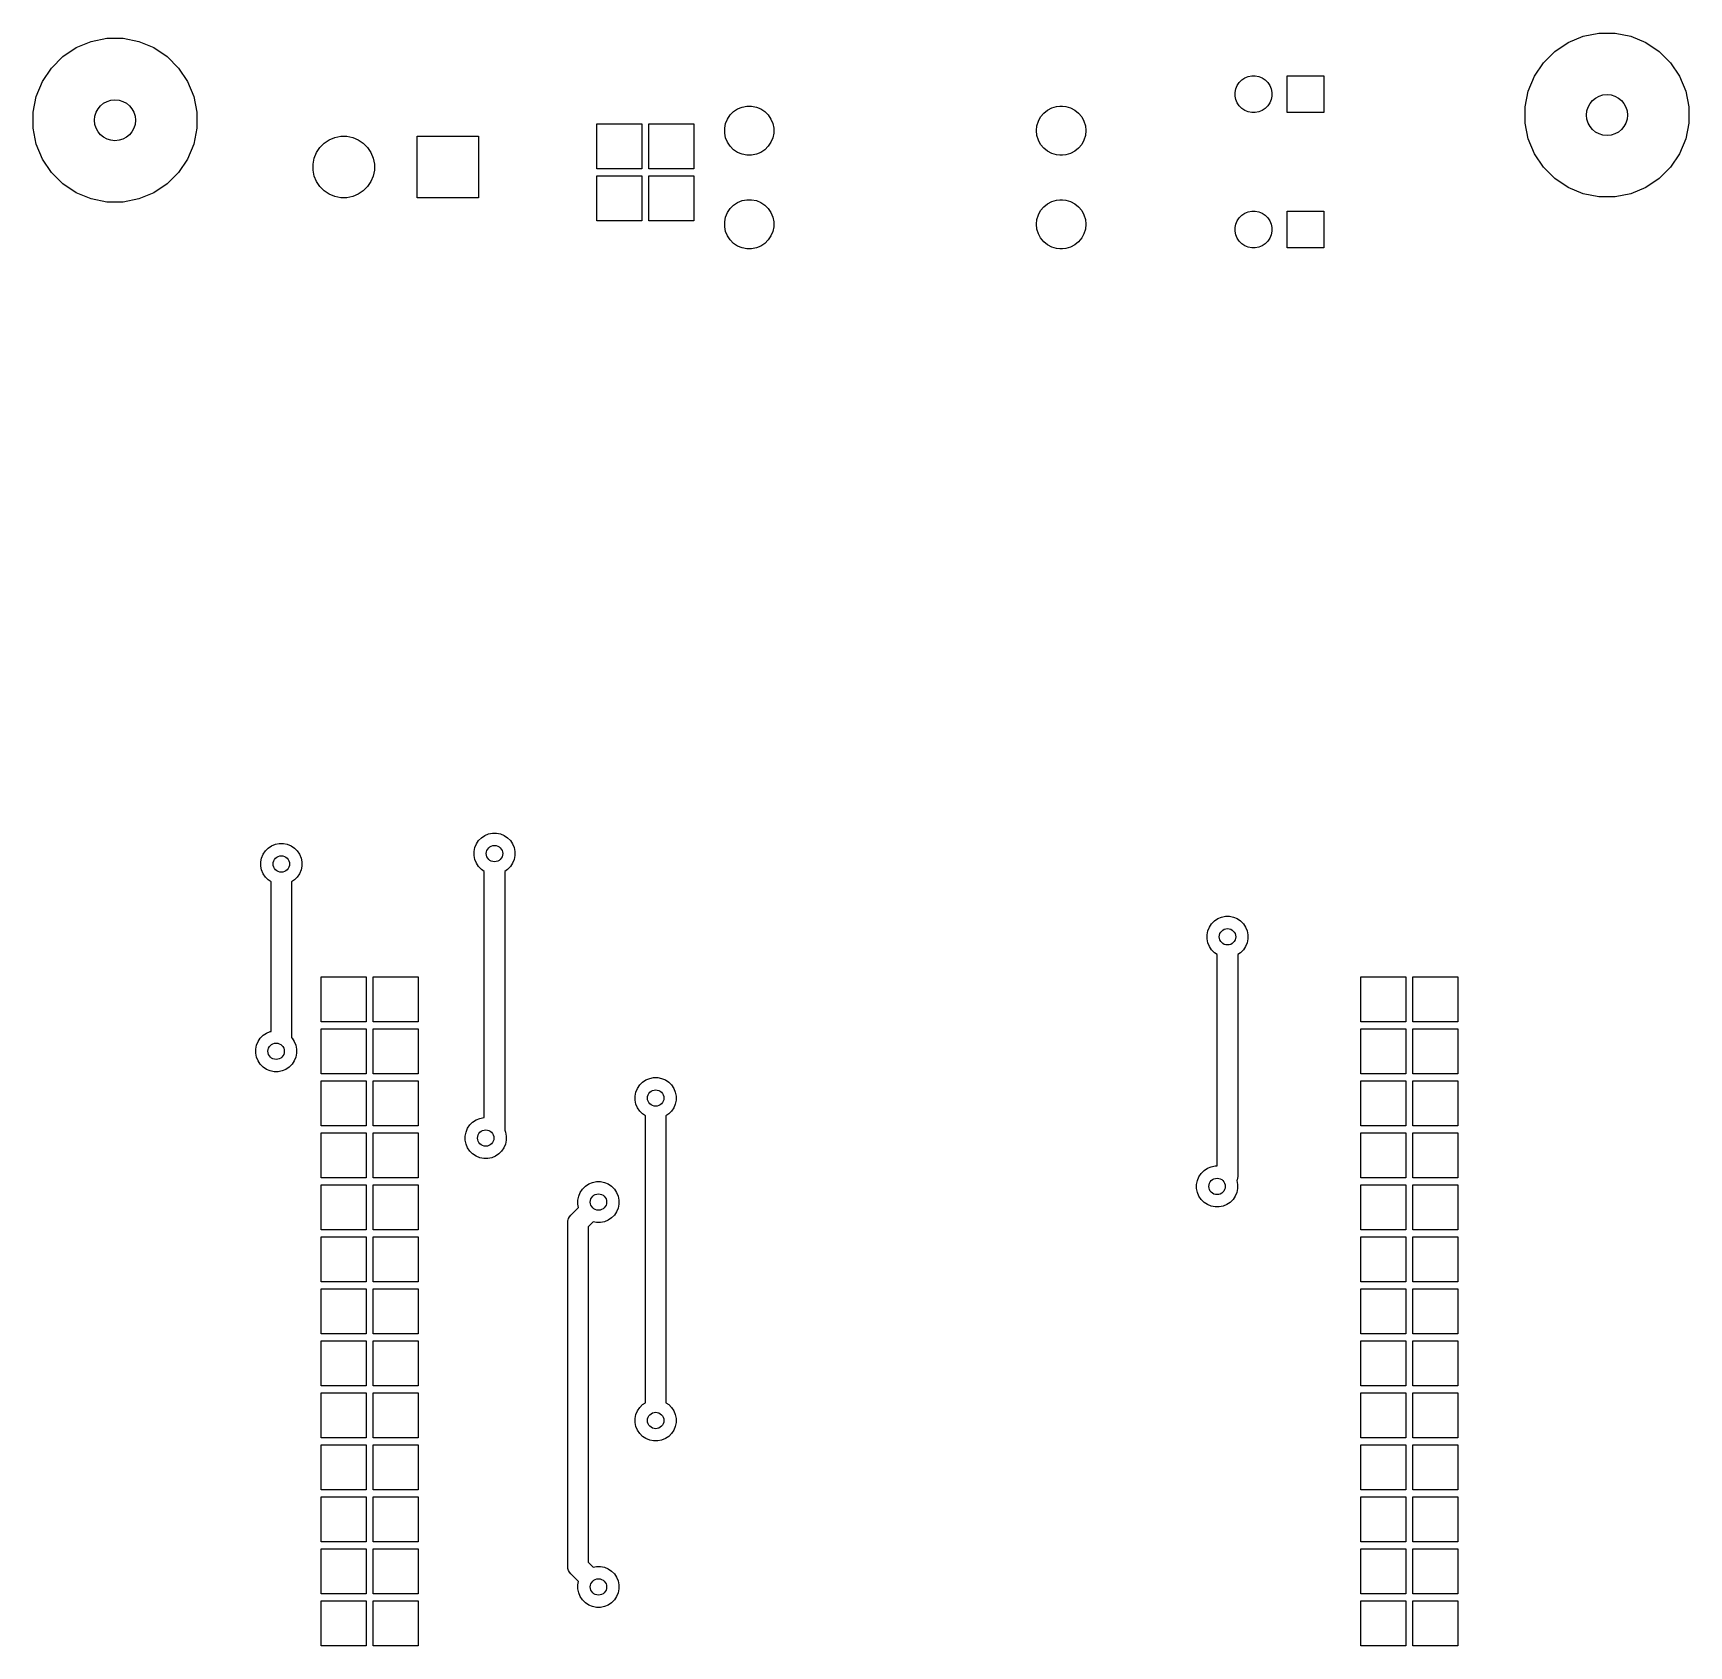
# Model space of a CAD drawing. Extents: x 44 to 125, y -151 to -14.
# Drawn here: x 44.5 to 125.4, y -93 to -14.3 of the extents above; entities that cross this region are included whole.
import ezdxf

# ---------------------------------------------------------------- set-up
doc = ezdxf.new("R2010")
doc.units = 0
doc.header["$MEASUREMENT"] = 0
doc.layers.add('BLACK', color=7, linetype='CONTINUOUS')

msp = doc.modelspace()

# ---------------------------------------------------------------- linework, layer by layer
at = {"layer": 'BLACK', "linetype": 'CONTINUOUS'}
for p, q in [((47.3472, -14.6957), (48.12, -14.542)), ((48.12, -14.542), (48.908, -14.542)), ((48.908, -14.542), (49.6808, -14.6957)), ((119.517, -14.7432), (120.245, -14.4417)), ((120.245, -14.4417), (121.018, -14.288)), ((121.018, -14.288), (121.806, -14.288)), ((121.806, -14.288), (122.579, -14.4417)), ((122.579, -14.4417), (123.307, -14.7432)), ((45.9641, -15.435), (46.6193, -14.9972)), ((46.6193, -14.9972), (47.3472, -14.6957)), ((49.6808, -14.6957), (50.4087, -14.9972)), ((50.4087, -14.9972), (51.0639, -15.435)), ((118.305, -15.7381), (118.862, -15.181)), ((118.862, -15.181), (119.517, -14.7432)), ((123.307, -14.7432), (123.962, -15.181)), ((123.962, -15.181), (124.519, -15.7381)), ((44.9692, -16.6473), (45.407, -15.9921)), ((45.407, -15.9921), (45.9641, -15.435)), ((51.0639, -15.435), (51.621, -15.9921)), ((51.621, -15.9921), (52.0588, -16.6473)), ((117.867, -16.3933), (118.305, -15.7381)), ((124.519, -15.7381), (124.957, -16.3933)), ((44.6677, -17.3752), (44.9692, -16.6473)), ((52.0588, -16.6473), (52.3603, -17.3752)), ((103.275, -17.0095), (103.342, -16.8457)), ((103.342, -16.8457), (103.441, -16.6983)), ((103.441, -16.6983), (103.566, -16.5729)), ((103.566, -16.5729), (103.714, -16.4744)), ((103.714, -16.4744), (103.877, -16.4066)), ((103.877, -16.4066), (104.051, -16.372)), ((104.051, -16.372), (104.229, -16.372)), ((104.229, -16.372), (104.403, -16.4066)), ((104.403, -16.4066), (104.566, -16.4744)), ((104.566, -16.4744), (104.714, -16.5729)), ((104.714, -16.5729), (104.839, -16.6983)), ((104.839, -16.6983), (104.938, -16.8457)), ((104.938, -16.8457), (105.005, -17.0095)), ((105.78, -18.172), (105.78, -16.372)), ((105.78, -16.372), (107.58, -16.372)), ((107.58, -16.372), (107.58, -18.172)), ((117.566, -17.1212), (117.867, -16.3933)), ((124.957, -16.3933), (125.258, -17.1212)), ((44.514, -18.148), (44.6677, -17.3752)), ((52.3603, -17.3752), (52.514, -18.148)), ((103.24, -17.1834), (103.275, -17.0095)), ((103.24, -17.3606), (103.24, -17.1834)), ((103.275, -17.5345), (103.24, -17.3606)), ((103.342, -17.6983), (103.275, -17.5345)), ((103.441, -17.8457), (103.342, -17.6983)), ((104.938, -17.6983), (104.839, -17.8457)), ((105.005, -17.5345), (104.938, -17.6983)), ((105.005, -17.0095), (105.04, -17.1834)), ((105.04, -17.3606), (105.005, -17.5345)), ((105.04, -17.1834), (105.04, -17.3606)), ((117.412, -17.894), (117.566, -17.1212)), ((125.258, -17.1212), (125.412, -17.894)), ((44.514, -18.936), (44.514, -18.148)), ((52.514, -18.148), (52.514, -18.936)), ((78.3481, -18.7), (78.4386, -18.4816)), ((78.4386, -18.4816), (78.5699, -18.285)), ((78.5699, -18.285), (78.737, -18.1179)), ((78.737, -18.1179), (78.9336, -17.9866)), ((78.9336, -17.9866), (79.152, -17.8961)), ((79.152, -17.8961), (79.3838, -17.85)), ((79.3838, -17.85), (79.6202, -17.85)), ((79.6202, -17.85), (79.852, -17.8961)), ((79.852, -17.8961), (80.0704, -17.9866)), ((80.0704, -17.9866), (80.267, -18.1179)), ((80.267, -18.1179), (80.4341, -18.285)), ((80.4341, -18.285), (80.5654, -18.4816)), ((80.5654, -18.4816), (80.6559, -18.7)), ((93.5594, -18.8148), (93.628, -18.5886)), ((93.628, -18.5886), (93.7394, -18.3801)), ((93.7394, -18.3801), (93.8894, -18.1974)), ((93.8894, -18.1974), (94.0721, -18.0474)), ((94.0721, -18.0474), (94.2806, -17.936)), ((94.2806, -17.936), (94.5068, -17.8674)), ((94.5068, -17.8674), (94.683, -17.85)), ((94.683, -17.85), (94.801, -17.85)), ((94.801, -17.85), (94.9772, -17.8674)), ((94.9772, -17.8674), (95.2034, -17.936)), ((95.2034, -17.936), (95.4119, -18.0474)), ((95.4119, -18.0474), (95.5946, -18.1974)), ((95.5946, -18.1974), (95.7446, -18.3801)), ((95.7446, -18.3801), (95.856, -18.5886)), ((95.856, -18.5886), (95.9246, -18.8148)), ((103.566, -17.9711), (103.441, -17.8457)), ((103.714, -18.0696), (103.566, -17.9711)), ((103.877, -18.1374), (103.714, -18.0696)), ((104.051, -18.172), (103.877, -18.1374)), ((104.229, -18.172), (104.051, -18.172)), ((104.403, -18.1374), (104.229, -18.172)), ((104.566, -18.0696), (104.403, -18.1374)), ((104.714, -17.9711), (104.566, -18.0696)), ((104.839, -17.8457), (104.714, -17.9711)), ((107.58, -18.172), (105.78, -18.172)), ((117.412, -18.682), (117.412, -17.894)), ((125.412, -17.894), (125.412, -18.682)), ((44.6677, -19.7088), (44.514, -18.936)), ((52.514, -18.936), (52.3603, -19.7088)), ((58.9795, -19.4987), (59.2525, -19.3856)), ((59.2525, -19.3856), (59.5423, -19.328)), ((59.5423, -19.328), (59.8377, -19.328)), ((59.8377, -19.328), (60.1275, -19.3856)), ((60.1275, -19.3856), (60.4005, -19.4987)), ((63.27, -22.328), (63.27, -19.328)), ((63.27, -19.328), (66.27, -19.328)), ((66.27, -19.328), (66.27, -22.328)), ((72.052, -20.912), (72.052, -18.712)), ((72.052, -18.712), (74.252, -18.712)), ((74.252, -18.712), (74.252, -20.912)), ((74.592, -20.912), (74.592, -18.712)), ((74.592, -18.712), (76.792, -18.712)), ((76.792, -18.712), (76.792, -20.912)), ((78.302, -18.9318), (78.3481, -18.7)), ((78.302, -19.1682), (78.302, -18.9318)), ((78.3481, -19.4), (78.302, -19.1682)), ((78.4386, -19.6184), (78.3481, -19.4)), ((80.6559, -19.4), (80.5654, -19.6184)), ((80.6559, -18.7), (80.702, -18.9318)), ((80.702, -19.1682), (80.6559, -19.4)), ((80.702, -18.9318), (80.702, -19.1682)), ((93.5362, -19.05), (93.5594, -18.8148)), ((93.5594, -19.2852), (93.5362, -19.05)), ((93.628, -19.5114), (93.5594, -19.2852)), ((95.9246, -19.2852), (95.856, -19.5114)), ((95.9246, -18.8148), (95.9478, -19.05)), ((95.9478, -19.05), (95.9246, -19.2852)), ((117.566, -19.4548), (117.412, -18.682)), ((125.412, -18.682), (125.258, -19.4548)), ((44.9692, -20.4367), (44.6677, -19.7088)), ((52.3603, -19.7088), (52.0588, -20.4367)), ((58.2476, -20.3905), (58.3607, -20.1175)), ((58.3607, -20.1175), (58.5249, -19.8718)), ((58.5249, -19.8718), (58.7338, -19.6629)), ((58.7338, -19.6629), (58.9795, -19.4987)), ((60.4005, -19.4987), (60.6462, -19.6629)), ((60.6462, -19.6629), (60.8551, -19.8718)), ((60.8551, -19.8718), (61.0193, -20.1175)), ((61.0193, -20.1175), (61.1324, -20.3905)), ((78.5699, -19.815), (78.4386, -19.6184)), ((78.737, -19.9821), (78.5699, -19.815)), ((78.9336, -20.1134), (78.737, -19.9821)), ((79.152, -20.2039), (78.9336, -20.1134)), ((79.3838, -20.25), (79.152, -20.2039)), ((79.852, -20.2039), (79.6202, -20.25)), ((80.0704, -20.1134), (79.852, -20.2039)), ((80.267, -19.9821), (80.0704, -20.1134)), ((80.4341, -19.815), (80.267, -19.9821)), ((80.5654, -19.6184), (80.4341, -19.815)), ((93.7394, -19.7199), (93.628, -19.5114)), ((93.8894, -19.9026), (93.7394, -19.7199)), ((94.0721, -20.0526), (93.8894, -19.9026)), ((94.2806, -20.164), (94.0721, -20.0526)), ((94.5068, -20.2326), (94.2806, -20.164)), ((95.2034, -20.164), (94.9772, -20.2326)), ((95.4119, -20.0526), (95.2034, -20.164)), ((95.5946, -19.9026), (95.4119, -20.0526)), ((95.7446, -19.7199), (95.5946, -19.9026)), ((95.856, -19.5114), (95.7446, -19.7199)), ((117.867, -20.1827), (117.566, -19.4548)), ((118.305, -20.8379), (117.867, -20.1827)), ((124.957, -20.1827), (124.519, -20.8379)), ((125.258, -19.4548), (124.957, -20.1827)), ((45.407, -21.0919), (44.9692, -20.4367)), ((52.0588, -20.4367), (51.621, -21.0919)), ((58.19, -20.6803), (58.2476, -20.3905)), ((58.19, -20.9757), (58.19, -20.6803)), ((58.2476, -21.2655), (58.19, -20.9757)), ((61.1324, -20.3905), (61.19, -20.6803)), ((61.19, -20.9757), (61.1324, -21.2655)), ((61.19, -20.6803), (61.19, -20.9757)), ((74.252, -20.912), (72.052, -20.912)), ((76.792, -20.912), (74.592, -20.912)), ((79.6202, -20.25), (79.3838, -20.25)), ((94.683, -20.25), (94.5068, -20.2326)), ((94.801, -20.25), (94.683, -20.25)), ((94.9772, -20.2326), (94.801, -20.25)), ((118.862, -21.395), (118.305, -20.8379)), ((124.519, -20.8379), (123.962, -21.395)), ((45.9641, -21.649), (45.407, -21.0919)), ((46.6193, -22.0868), (45.9641, -21.649)), ((51.0639, -21.649), (50.4087, -22.0868)), ((51.621, -21.0919), (51.0639, -21.649)), ((58.3607, -21.5385), (58.2476, -21.2655)), ((58.5249, -21.7842), (58.3607, -21.5385)), ((58.7338, -21.9931), (58.5249, -21.7842)), ((60.8551, -21.7842), (60.6462, -21.9931)), ((61.0193, -21.5385), (60.8551, -21.7842)), ((61.1324, -21.2655), (61.0193, -21.5385)), ((72.052, -23.452), (72.052, -21.252)), ((72.052, -21.252), (74.252, -21.252)), ((74.252, -21.252), (74.252, -23.452)), ((74.592, -23.452), (74.592, -21.252)), ((74.592, -21.252), (76.792, -21.252)), ((76.792, -21.252), (76.792, -23.452)), ((119.517, -21.8328), (118.862, -21.395)), ((120.245, -22.1343), (119.517, -21.8328)), ((123.307, -21.8328), (122.579, -22.1343)), ((123.962, -21.395), (123.307, -21.8328)), ((47.3472, -22.3883), (46.6193, -22.0868)), ((48.12, -22.542), (47.3472, -22.3883)), ((48.908, -22.542), (48.12, -22.542)), ((49.6808, -22.3883), (48.908, -22.542)), ((50.4087, -22.0868), (49.6808, -22.3883)), ((58.9795, -22.1573), (58.7338, -21.9931)), ((59.2525, -22.2704), (58.9795, -22.1573)), ((59.5423, -22.328), (59.2525, -22.2704)), ((59.8377, -22.328), (59.5423, -22.328)), ((60.1275, -22.2704), (59.8377, -22.328)), ((60.4005, -22.1573), (60.1275, -22.2704)), ((60.6462, -21.9931), (60.4005, -22.1573)), ((66.27, -22.328), (63.27, -22.328)), ((78.737, -22.6899), (78.9336, -22.5586)), ((78.9336, -22.5586), (79.152, -22.4681)), ((79.152, -22.4681), (79.3838, -22.422)), ((79.3838, -22.422), (79.6202, -22.422)), ((79.6202, -22.422), (79.852, -22.4681)), ((79.852, -22.4681), (80.0704, -22.5586)), ((80.0704, -22.5586), (80.267, -22.6899)), ((93.8894, -22.7694), (94.0721, -22.6194)), ((94.0721, -22.6194), (94.2806, -22.508)), ((94.2806, -22.508), (94.5068, -22.4394)), ((94.5068, -22.4394), (94.683, -22.422)), ((94.683, -22.422), (94.801, -22.422)), ((94.801, -22.422), (94.9772, -22.4394)), ((94.9772, -22.4394), (95.2034, -22.508)), ((95.2034, -22.508), (95.4119, -22.6194)), ((95.4119, -22.6194), (95.5946, -22.7694)), ((121.018, -22.288), (120.245, -22.1343)), ((121.806, -22.288), (121.018, -22.288)), ((122.579, -22.1343), (121.806, -22.288)), ((74.252, -23.452), (72.052, -23.452)), ((76.792, -23.452), (74.592, -23.452)), ((78.302, -23.5038), (78.3481, -23.272)), ((78.3481, -23.272), (78.4386, -23.0536)), ((78.4386, -23.0536), (78.5699, -22.857)), ((78.5699, -22.857), (78.737, -22.6899)), ((80.267, -22.6899), (80.4341, -22.857)), ((80.4341, -22.857), (80.5654, -23.0536)), ((80.5654, -23.0536), (80.6559, -23.272)), ((80.6559, -23.272), (80.702, -23.5038)), ((93.5362, -23.622), (93.5594, -23.3868)), ((93.5594, -23.3868), (93.628, -23.1606)), ((93.628, -23.1606), (93.7394, -22.9521)), ((93.7394, -22.9521), (93.8894, -22.7694)), ((95.5946, -22.7694), (95.7446, -22.9521)), ((95.7446, -22.9521), (95.856, -23.1606)), ((95.856, -23.1606), (95.9246, -23.3868)), ((95.9246, -23.3868), (95.9478, -23.622)), ((103.275, -23.6135), (103.342, -23.4497)), ((103.342, -23.4497), (103.441, -23.3023)), ((103.441, -23.3023), (103.566, -23.1769)), ((103.566, -23.1769), (103.714, -23.0784)), ((103.714, -23.0784), (103.877, -23.0106)), ((103.877, -23.0106), (104.051, -22.976)), ((104.051, -22.976), (104.229, -22.976)), ((104.229, -22.976), (104.403, -23.0106)), ((104.403, -23.0106), (104.566, -23.0784)), ((104.566, -23.0784), (104.714, -23.1769)), ((104.714, -23.1769), (104.839, -23.3023)), ((104.839, -23.3023), (104.938, -23.4497)), ((104.938, -23.4497), (105.005, -23.6135)), ((105.78, -24.776), (105.78, -22.976)), ((105.78, -22.976), (107.58, -22.976)), ((107.58, -22.976), (107.58, -24.776)), ((78.302, -23.7402), (78.302, -23.5038)), ((78.3481, -23.972), (78.302, -23.7402)), ((78.4386, -24.1904), (78.3481, -23.972)), ((78.5699, -24.387), (78.4386, -24.1904)), ((80.5654, -24.1904), (80.4341, -24.387)), ((80.6559, -23.972), (80.5654, -24.1904)), ((80.702, -23.7402), (80.6559, -23.972)), ((80.702, -23.5038), (80.702, -23.7402)), ((93.5594, -23.8572), (93.5362, -23.622)), ((93.628, -24.0834), (93.5594, -23.8572)), ((93.7394, -24.2919), (93.628, -24.0834)), ((95.856, -24.0834), (95.7446, -24.2919)), ((95.9246, -23.8572), (95.856, -24.0834)), ((95.9478, -23.622), (95.9246, -23.8572)), ((103.24, -23.7874), (103.275, -23.6135)), ((103.24, -23.9646), (103.24, -23.7874)), ((103.275, -24.1385), (103.24, -23.9646)), ((103.342, -24.3023), (103.275, -24.1385)), ((105.005, -24.1385), (104.938, -24.3023)), ((105.005, -23.6135), (105.04, -23.7874)), ((105.04, -23.9646), (105.005, -24.1385)), ((105.04, -23.7874), (105.04, -23.9646)), ((78.737, -24.5541), (78.5699, -24.387)), ((78.9336, -24.6854), (78.737, -24.5541)), ((79.152, -24.7759), (78.9336, -24.6854)), ((79.3838, -24.822), (79.152, -24.7759)), ((79.6202, -24.822), (79.3838, -24.822)), ((79.852, -24.7759), (79.6202, -24.822)), ((80.0704, -24.6854), (79.852, -24.7759)), ((80.267, -24.5541), (80.0704, -24.6854)), ((80.4341, -24.387), (80.267, -24.5541)), ((93.8894, -24.4746), (93.7394, -24.2919)), ((94.0721, -24.6246), (93.8894, -24.4746)), ((94.2806, -24.736), (94.0721, -24.6246)), ((94.5068, -24.8046), (94.2806, -24.736)), ((94.683, -24.822), (94.5068, -24.8046)), ((94.801, -24.822), (94.683, -24.822)), ((94.9772, -24.8046), (94.801, -24.822)), ((95.2034, -24.736), (94.9772, -24.8046)), ((95.4119, -24.6246), (95.2034, -24.736)), ((95.5946, -24.4746), (95.4119, -24.6246)), ((95.7446, -24.2919), (95.5946, -24.4746)), ((103.441, -24.4497), (103.342, -24.3023)), ((103.566, -24.5751), (103.441, -24.4497)), ((103.714, -24.6736), (103.566, -24.5751)), ((103.877, -24.7414), (103.714, -24.6736)), ((104.051, -24.776), (103.877, -24.7414)), ((104.229, -24.776), (104.051, -24.776)), ((104.403, -24.7414), (104.229, -24.776)), ((104.566, -24.6736), (104.403, -24.7414)), ((104.714, -24.5751), (104.566, -24.6736)), ((104.839, -24.4497), (104.714, -24.5751)), ((104.938, -24.3023), (104.839, -24.4497)), ((107.58, -24.776), (105.78, -24.776)), ((66.7643, -53.3944), (66.9575, -53.356)), ((66.9575, -53.356), (67.1545, -53.356)), ((67.1545, -53.356), (67.3477, -53.3944)), ((55.8652, -54.2265), (56.0045, -54.0872)), ((56.0045, -54.0872), (56.1683, -53.9778)), ((56.1683, -53.9778), (56.3503, -53.9024)), ((56.3503, -53.9024), (56.5435, -53.864)), ((56.5435, -53.864), (56.7405, -53.864)), ((56.7405, -53.864), (56.9337, -53.9024)), ((56.9337, -53.9024), (57.1157, -53.9778)), ((57.1157, -53.9778), (57.2795, -54.0872)), ((57.2795, -54.0872), (57.4188, -54.2265)), ((66.056, -54.2575), (66.0944, -54.0643)), ((66.0944, -54.0643), (66.1698, -53.8823)), ((66.1698, -53.8823), (66.2792, -53.7185)), ((66.2792, -53.7185), (66.4185, -53.5792)), ((66.4185, -53.5792), (66.5823, -53.4698)), ((66.5823, -53.4698), (66.7643, -53.3944)), ((67.3477, -53.3944), (67.5297, -53.4698)), ((67.5297, -53.4698), (67.6935, -53.5792)), ((67.6935, -53.5792), (67.8328, -53.7185)), ((67.8328, -53.7185), (67.9422, -53.8823)), ((67.9422, -53.8823), (68.0176, -54.0643)), ((68.0176, -54.0643), (68.056, -54.2575)), ((55.642, -54.7655), (55.6804, -54.5723)), ((55.642, -54.9625), (55.642, -54.7655)), ((55.6804, -55.1557), (55.642, -54.9625)), ((55.6804, -54.5723), (55.7558, -54.3903)), ((55.7558, -54.3903), (55.8652, -54.2265)), ((57.4188, -54.2265), (57.5282, -54.3903)), ((57.5282, -54.3903), (57.6036, -54.5723)), ((57.6036, -54.5723), (57.642, -54.7655)), ((57.642, -54.9625), (57.6036, -55.1557)), ((57.642, -54.7655), (57.642, -54.9625)), ((66.056, -54.4545), (66.056, -54.2575)), ((66.0944, -54.6477), (66.056, -54.4545)), ((66.1698, -54.8297), (66.0944, -54.6477)), ((66.2792, -54.9935), (66.1698, -54.8297)), ((66.4185, -55.1328), (66.2792, -54.9935)), ((67.8328, -54.9935), (67.6935, -55.1328)), ((67.9422, -54.8297), (67.8328, -54.9935)), ((68.0176, -54.6477), (67.9422, -54.8297)), ((68.056, -54.4545), (68.0176, -54.6477)), ((68.056, -54.2575), (68.056, -54.4545)), ((55.7558, -55.3377), (55.6804, -55.1557)), ((55.8652, -55.5015), (55.7558, -55.3377)), ((56.0045, -55.6408), (55.8652, -55.5015)), ((56.142, -55.7326), (56.0045, -55.6408)), ((56.142, -63.0373), (56.142, -55.7326)), ((57.2795, -55.6408), (57.142, -55.7326)), ((57.142, -55.7326), (57.142, -63.3478)), ((57.4188, -55.5015), (57.2795, -55.6408)), ((57.5282, -55.3377), (57.4188, -55.5015)), ((57.6036, -55.1557), (57.5282, -55.3377)), ((66.556, -55.2246), (66.4185, -55.1328)), ((66.556, -67.247), (66.556, -55.2246)), ((67.6935, -55.1328), (67.556, -55.2246)), ((67.556, -55.2246), (67.556, -67.7934)), ((102.578, -57.4584), (102.772, -57.42)), ((102.772, -57.42), (102.968, -57.42)), ((102.968, -57.42), (103.162, -57.4584)), ((101.87, -58.3215), (101.908, -58.1283)), ((101.908, -58.1283), (101.984, -57.9463)), ((101.984, -57.9463), (102.093, -57.7825)), ((102.093, -57.7825), (102.233, -57.6432)), ((102.233, -57.6432), (102.396, -57.5338)), ((102.396, -57.5338), (102.578, -57.4584)), ((103.162, -57.4584), (103.344, -57.5338)), ((103.344, -57.5338), (103.507, -57.6432)), ((103.507, -57.6432), (103.647, -57.7825)), ((103.647, -57.7825), (103.756, -57.9463)), ((103.756, -57.9463), (103.832, -58.1283)), ((103.832, -58.1283), (103.87, -58.3215)), ((101.87, -58.5185), (101.87, -58.3215)), ((101.908, -58.7117), (101.87, -58.5185)), ((101.984, -58.8937), (101.908, -58.7117)), ((102.093, -59.0575), (101.984, -58.8937)), ((103.756, -58.8937), (103.647, -59.0575)), ((103.832, -58.7117), (103.756, -58.8937)), ((103.87, -58.5185), (103.832, -58.7117)), ((103.87, -58.3215), (103.87, -58.5185)), ((102.233, -59.1968), (102.093, -59.0575)), ((102.37, -59.2886), (102.233, -59.1968)), ((102.37, -69.612), (102.37, -59.2886)), ((103.507, -59.1968), (103.37, -59.2886)), ((103.37, -59.2886), (103.37, -70.0795)), ((103.647, -59.0575), (103.507, -59.1968)), ((58.59, -62.568), (58.59, -60.368)), ((58.59, -60.368), (60.79, -60.368)), ((60.79, -60.368), (60.79, -62.568)), ((61.13, -62.568), (61.13, -60.368)), ((61.13, -60.368), (63.33, -60.368)), ((63.33, -60.368), (63.33, -62.568)), ((109.39, -62.568), (109.39, -60.368)), ((109.39, -60.368), (111.59, -60.368)), ((111.59, -60.368), (111.59, -62.568)), ((111.93, -62.568), (111.93, -60.368)), ((111.93, -60.368), (114.13, -60.368)), ((114.13, -60.368), (114.13, -62.568)), ((55.9143, -63.1218), (56.0963, -63.0464)), ((56.0963, -63.0464), (56.142, -63.0373)), ((60.79, -62.568), (58.59, -62.568)), ((58.59, -65.108), (58.59, -62.908)), ((58.59, -62.908), (60.79, -62.908)), ((60.79, -62.908), (60.79, -65.108)), ((63.33, -62.568), (61.13, -62.568)), ((61.13, -65.108), (61.13, -62.908)), ((61.13, -62.908), (63.33, -62.908)), ((63.33, -62.908), (63.33, -65.108)), ((111.59, -62.568), (109.39, -62.568)), ((109.39, -65.108), (109.39, -62.908)), ((109.39, -62.908), (111.59, -62.908)), ((111.59, -62.908), (111.59, -65.108)), ((114.13, -62.568), (111.93, -62.568)), ((111.93, -65.108), (111.93, -62.908)), ((111.93, -62.908), (114.13, -62.908)), ((114.13, -62.908), (114.13, -65.108)), ((55.388, -63.9095), (55.4264, -63.7163)), ((55.4264, -63.7163), (55.5018, -63.5343)), ((55.5018, -63.5343), (55.6112, -63.3705)), ((55.6112, -63.3705), (55.7505, -63.2312)), ((55.7505, -63.2312), (55.9143, -63.1218)), ((57.142, -63.3478), (57.1648, -63.3705)), ((57.1648, -63.3705), (57.2742, -63.5343)), ((57.2742, -63.5343), (57.3496, -63.7163)), ((57.3496, -63.7163), (57.388, -63.9095)), ((55.388, -64.1065), (55.388, -63.9095)), ((55.4264, -64.2997), (55.388, -64.1065)), ((55.5018, -64.4817), (55.4264, -64.2997)), ((55.6112, -64.6455), (55.5018, -64.4817)), ((55.7505, -64.7848), (55.6112, -64.6455)), ((57.1648, -64.6455), (57.0255, -64.7848)), ((57.2742, -64.4817), (57.1648, -64.6455)), ((57.3496, -64.2997), (57.2742, -64.4817)), ((57.388, -64.1065), (57.3496, -64.2997)), ((57.388, -63.9095), (57.388, -64.1065)), ((55.9143, -64.8942), (55.7505, -64.7848)), ((56.0963, -64.9696), (55.9143, -64.8942)), ((56.2895, -65.008), (56.0963, -64.9696)), ((56.4865, -65.008), (56.2895, -65.008)), ((56.6797, -64.9696), (56.4865, -65.008)), ((56.8617, -64.8942), (56.6797, -64.9696)), ((57.0255, -64.7848), (56.8617, -64.8942)), ((60.79, -65.108), (58.59, -65.108)), ((58.59, -67.648), (58.59, -65.448)), ((58.59, -65.448), (60.79, -65.448)), ((60.79, -65.448), (60.79, -67.648)), ((63.33, -65.108), (61.13, -65.108)), ((61.13, -67.648), (61.13, -65.448)), ((61.13, -65.448), (63.33, -65.448)), ((63.33, -65.448), (63.33, -67.648)), ((74.1532, -65.6565), (74.2925, -65.5172)), ((74.2925, -65.5172), (74.4563, -65.4078)), ((74.4563, -65.4078), (74.6383, -65.3324)), ((74.6383, -65.3324), (74.8315, -65.294)), ((74.8315, -65.294), (75.0285, -65.294)), ((75.0285, -65.294), (75.2217, -65.3324)), ((75.2217, -65.3324), (75.4037, -65.4078)), ((75.4037, -65.4078), (75.5675, -65.5172)), ((75.5675, -65.5172), (75.7068, -65.6565)), ((111.59, -65.108), (109.39, -65.108)), ((109.39, -67.648), (109.39, -65.448)), ((109.39, -65.448), (111.59, -65.448)), ((111.59, -65.448), (111.59, -67.648)), ((114.13, -65.108), (111.93, -65.108)), ((111.93, -67.648), (111.93, -65.448)), ((111.93, -65.448), (114.13, -65.448)), ((114.13, -65.448), (114.13, -67.648)), ((73.93, -66.1955), (73.9684, -66.0023)), ((73.93, -66.3925), (73.93, -66.1955)), ((73.9684, -66.0023), (74.0438, -65.8203)), ((74.0438, -65.8203), (74.1532, -65.6565)), ((75.7068, -65.6565), (75.8162, -65.8203)), ((75.8162, -65.8203), (75.8916, -66.0023)), ((75.8916, -66.0023), (75.93, -66.1955)), ((75.93, -66.1955), (75.93, -66.3925)), ((73.9684, -66.5857), (73.93, -66.3925)), ((74.0438, -66.7677), (73.9684, -66.5857)), ((74.1532, -66.9315), (74.0438, -66.7677)), ((74.2925, -67.0708), (74.1532, -66.9315)), ((74.43, -67.1626), (74.2925, -67.0708)), ((75.5675, -67.0708), (75.43, -67.1626)), ((75.7068, -66.9315), (75.5675, -67.0708)), ((75.8162, -66.7677), (75.7068, -66.9315)), ((75.8916, -66.5857), (75.8162, -66.7677)), ((75.93, -66.3925), (75.8916, -66.5857)), ((60.79, -67.648), (58.59, -67.648)), ((63.33, -67.648), (61.13, -67.648)), ((65.6654, -67.9553), (65.7408, -67.7733)), ((65.7408, -67.7733), (65.8503, -67.6095)), ((65.8503, -67.6095), (65.9895, -67.4702)), ((65.9895, -67.4702), (66.1533, -67.3608)), ((66.1533, -67.3608), (66.3353, -67.2854)), ((66.3353, -67.2854), (66.5285, -67.247)), ((66.5285, -67.247), (66.556, -67.247)), ((67.556, -67.8426), (67.5533, -67.8701)), ((67.5533, -67.8701), (67.5886, -67.9553)), ((67.556, -67.7934), (67.5584, -67.818)), ((67.5584, -67.818), (67.556, -67.8426)), ((67.556, -67.8426), (67.556, -67.8426)), ((74.43, -81.1734), (74.43, -67.1626)), ((75.43, -67.1626), (75.43, -81.1734)), ((111.59, -67.648), (109.39, -67.648)), ((114.13, -67.648), (111.93, -67.648)), ((58.59, -70.188), (58.59, -67.988)), ((58.59, -67.988), (60.79, -67.988)), ((60.79, -67.988), (60.79, -70.188)), ((61.13, -70.188), (61.13, -67.988)), ((61.13, -67.988), (63.33, -67.988)), ((63.33, -67.988), (63.33, -70.188)), ((65.627, -68.1485), (65.6654, -67.9553)), ((65.627, -68.3455), (65.627, -68.1485)), ((65.6654, -68.5387), (65.627, -68.3455)), ((65.7408, -68.7207), (65.6654, -68.5387)), ((65.8503, -68.8845), (65.7408, -68.7207)), ((67.5132, -68.7207), (67.4038, -68.8845)), ((67.5886, -68.5387), (67.5132, -68.7207)), ((67.5886, -67.9553), (67.627, -68.1485)), ((67.627, -68.3455), (67.5886, -68.5387)), ((67.627, -68.1485), (67.627, -68.3455)), ((109.39, -70.188), (109.39, -67.988)), ((109.39, -67.988), (111.59, -67.988)), ((111.59, -67.988), (111.59, -70.188)), ((111.93, -70.188), (111.93, -67.988)), ((111.93, -67.988), (114.13, -67.988)), ((114.13, -67.988), (114.13, -70.188)), ((65.9895, -69.0237), (65.8503, -68.8845)), ((66.1533, -69.1332), (65.9895, -69.0237)), ((66.3353, -69.2086), (66.1533, -69.1332)), ((66.5285, -69.247), (66.3353, -69.2086)), ((66.7255, -69.247), (66.5285, -69.247)), ((66.9187, -69.2086), (66.7255, -69.247)), ((67.1007, -69.1332), (66.9187, -69.2086)), ((67.2645, -69.0237), (67.1007, -69.1332)), ((67.4038, -68.8845), (67.2645, -69.0237)), ((60.79, -70.188), (58.59, -70.188)), ((63.33, -70.188), (61.13, -70.188)), ((71.8443, -70.4124), (72.0375, -70.374)), ((72.0375, -70.374), (72.2345, -70.374)), ((72.2345, -70.374), (72.4277, -70.4124)), ((101.362, -70.5135), (101.4, -70.3203)), ((101.4, -70.3203), (101.476, -70.1383)), ((101.476, -70.1383), (101.585, -69.9745)), ((101.585, -69.9745), (101.725, -69.8352)), ((101.725, -69.8352), (101.888, -69.7258)), ((101.888, -69.7258), (102.07, -69.6504)), ((102.07, -69.6504), (102.264, -69.612)), ((102.264, -69.612), (102.37, -69.612)), ((103.334, -70.2963), (103.323, -70.3179)), ((103.323, -70.3179), (103.324, -70.3203)), ((103.324, -70.3203), (103.362, -70.5135)), ((103.363, -70.202), (103.334, -70.2963)), ((103.37, -70.1286), (103.363, -70.202)), ((103.37, -70.0795), (103.372, -70.104)), ((103.372, -70.104), (103.37, -70.1286)), ((103.37, -70.1286), (103.37, -70.1286)), ((111.59, -70.188), (109.39, -70.188)), ((114.13, -70.188), (111.93, -70.188)), ((58.59, -72.728), (58.59, -70.528)), ((58.59, -70.528), (60.79, -70.528)), ((60.79, -70.528), (60.79, -72.728)), ((61.13, -72.728), (61.13, -70.528)), ((61.13, -70.528), (63.33, -70.528)), ((63.33, -70.528), (63.33, -72.728)), ((71.136, -71.2755), (71.1744, -71.0823)), ((71.1744, -71.0823), (71.2498, -70.9003)), ((71.2498, -70.9003), (71.3592, -70.7365)), ((71.3592, -70.7365), (71.4985, -70.5972)), ((71.4985, -70.5972), (71.6623, -70.4878)), ((71.6623, -70.4878), (71.8443, -70.4124)), ((72.4277, -70.4124), (72.6097, -70.4878)), ((72.6097, -70.4878), (72.7735, -70.5972)), ((72.7735, -70.5972), (72.9128, -70.7365)), ((72.9128, -70.7365), (73.0222, -70.9003)), ((73.0222, -70.9003), (73.0976, -71.0823)), ((73.0976, -71.0823), (73.136, -71.2755)), ((101.362, -70.7105), (101.362, -70.5135)), ((101.4, -70.9037), (101.362, -70.7105)), ((101.476, -71.0857), (101.4, -70.9037)), ((101.585, -71.2495), (101.476, -71.0857)), ((103.248, -71.0857), (103.139, -71.2495)), ((103.324, -70.9037), (103.248, -71.0857)), ((103.362, -70.7105), (103.324, -70.9037)), ((103.362, -70.5135), (103.362, -70.7105)), ((109.39, -72.728), (109.39, -70.528)), ((109.39, -70.528), (111.59, -70.528)), ((111.59, -70.528), (111.59, -72.728)), ((111.93, -72.728), (111.93, -70.528)), ((111.93, -70.528), (114.13, -70.528)), ((114.13, -70.528), (114.13, -72.728)), ((70.7998, -72.0031), (71.1683, -71.6346)), ((71.136, -71.4725), (71.136, -71.2755)), ((71.1683, -71.6346), (71.136, -71.4725)), ((73.0222, -71.8477), (72.9128, -72.0115)), ((73.0976, -71.6657), (73.0222, -71.8477)), ((73.136, -71.4725), (73.0976, -71.6657)), ((73.136, -71.2755), (73.136, -71.4725)), ((101.725, -71.3888), (101.585, -71.2495)), ((101.888, -71.4982), (101.725, -71.3888)), ((102.07, -71.5736), (101.888, -71.4982)), ((102.264, -71.612), (102.07, -71.5736)), ((102.46, -71.612), (102.264, -71.612)), ((102.654, -71.5736), (102.46, -71.612)), ((102.836, -71.4982), (102.654, -71.5736)), ((102.999, -71.3888), (102.836, -71.4982)), ((103.139, -71.2495), (102.999, -71.3888)), ((60.79, -72.728), (58.59, -72.728)), ((63.33, -72.728), (61.13, -72.728)), ((70.6336, -72.374), (70.6432, -72.276)), ((70.636, -72.3986), (70.6336, -72.374)), ((70.636, -89.1454), (70.636, -72.3986)), ((70.6432, -72.276), (70.6519, -72.2474)), ((70.6519, -72.2474), (70.6718, -72.1817)), ((70.6718, -72.1817), (70.7183, -72.0949)), ((70.7183, -72.0949), (70.7807, -72.0187)), ((70.7807, -72.0187), (70.7998, -72.0031)), ((71.8754, -72.3417), (71.636, -72.5811)), ((71.636, -72.5811), (71.636, -88.9629)), ((72.0375, -72.374), (71.8754, -72.3417)), ((72.2345, -72.374), (72.0375, -72.374)), ((72.4277, -72.3356), (72.2345, -72.374)), ((72.6097, -72.2602), (72.4277, -72.3356)), ((72.7735, -72.1508), (72.6097, -72.2602)), ((72.9128, -72.0115), (72.7735, -72.1508)), ((111.59, -72.728), (109.39, -72.728)), ((114.13, -72.728), (111.93, -72.728)), ((58.59, -75.268), (58.59, -73.068)), ((58.59, -73.068), (60.79, -73.068)), ((60.79, -73.068), (60.79, -75.268)), ((61.13, -75.268), (61.13, -73.068)), ((61.13, -73.068), (63.33, -73.068)), ((63.33, -73.068), (63.33, -75.268)), ((109.39, -75.268), (109.39, -73.068)), ((109.39, -73.068), (111.59, -73.068)), ((111.59, -73.068), (111.59, -75.268)), ((111.93, -75.268), (111.93, -73.068)), ((111.93, -73.068), (114.13, -73.068)), ((114.13, -73.068), (114.13, -75.268)), ((60.79, -75.268), (58.59, -75.268)), ((58.59, -77.808), (58.59, -75.608)), ((58.59, -75.608), (60.79, -75.608)), ((60.79, -75.608), (60.79, -77.808)), ((63.33, -75.268), (61.13, -75.268)), ((61.13, -77.808), (61.13, -75.608)), ((61.13, -75.608), (63.33, -75.608)), ((63.33, -75.608), (63.33, -77.808)), ((111.59, -75.268), (109.39, -75.268)), ((109.39, -77.808), (109.39, -75.608)), ((109.39, -75.608), (111.59, -75.608)), ((111.59, -75.608), (111.59, -77.808)), ((114.13, -75.268), (111.93, -75.268)), ((111.93, -77.808), (111.93, -75.608)), ((111.93, -75.608), (114.13, -75.608)), ((114.13, -75.608), (114.13, -77.808)), ((60.79, -77.808), (58.59, -77.808)), ((58.59, -80.348), (58.59, -78.148)), ((58.59, -78.148), (60.79, -78.148)), ((60.79, -78.148), (60.79, -80.348)), ((63.33, -77.808), (61.13, -77.808)), ((61.13, -80.348), (61.13, -78.148)), ((61.13, -78.148), (63.33, -78.148)), ((63.33, -78.148), (63.33, -80.348)), ((111.59, -77.808), (109.39, -77.808)), ((109.39, -80.348), (109.39, -78.148)), ((109.39, -78.148), (111.59, -78.148)), ((111.59, -78.148), (111.59, -80.348)), ((114.13, -77.808), (111.93, -77.808)), ((111.93, -80.348), (111.93, -78.148)), ((111.93, -78.148), (114.13, -78.148)), ((114.13, -78.148), (114.13, -80.348)), ((60.79, -80.348), (58.59, -80.348)), ((58.59, -82.888), (58.59, -80.688)), ((58.59, -80.688), (60.79, -80.688)), ((60.79, -80.688), (60.79, -82.888)), ((63.33, -80.348), (61.13, -80.348)), ((61.13, -82.888), (61.13, -80.688)), ((61.13, -80.688), (63.33, -80.688)), ((63.33, -80.688), (63.33, -82.888)), ((111.59, -80.348), (109.39, -80.348)), ((109.39, -82.888), (109.39, -80.688)), ((109.39, -80.688), (111.59, -80.688)), ((111.59, -80.688), (111.59, -82.888)), ((114.13, -80.348), (111.93, -80.348)), ((111.93, -82.888), (111.93, -80.688)), ((111.93, -80.688), (114.13, -80.688)), ((114.13, -80.688), (114.13, -82.888)), ((73.9684, -81.7503), (74.0438, -81.5683)), ((74.0438, -81.5683), (74.1532, -81.4045)), ((74.1532, -81.4045), (74.2925, -81.2652)), ((74.2925, -81.2652), (74.43, -81.1734)), ((75.43, -81.1734), (75.5675, -81.2652)), ((75.5675, -81.2652), (75.7068, -81.4045)), ((75.7068, -81.4045), (75.8162, -81.5683)), ((75.8162, -81.5683), (75.8916, -81.7503)), ((73.93, -81.9435), (73.9684, -81.7503)), ((73.93, -82.1405), (73.93, -81.9435)), ((73.9684, -82.3337), (73.93, -82.1405)), ((74.0438, -82.5157), (73.9684, -82.3337)), ((74.1532, -82.6795), (74.0438, -82.5157)), ((75.8162, -82.5157), (75.7068, -82.6795)), ((75.8916, -82.3337), (75.8162, -82.5157)), ((75.8916, -81.7503), (75.93, -81.9435)), ((75.93, -82.1405), (75.8916, -82.3337)), ((75.93, -81.9435), (75.93, -82.1405)), ((60.79, -82.888), (58.59, -82.888)), ((58.59, -85.428), (58.59, -83.228)), ((58.59, -83.228), (60.79, -83.228)), ((60.79, -83.228), (60.79, -85.428)), ((63.33, -82.888), (61.13, -82.888)), ((61.13, -85.428), (61.13, -83.228)), ((61.13, -83.228), (63.33, -83.228)), ((63.33, -83.228), (63.33, -85.428)), ((74.2925, -82.8188), (74.1532, -82.6795)), ((74.4563, -82.9282), (74.2925, -82.8188)), ((74.6383, -83.0036), (74.4563, -82.9282)), ((74.8315, -83.042), (74.6383, -83.0036)), ((75.0285, -83.042), (74.8315, -83.042)), ((75.2217, -83.0036), (75.0285, -83.042)), ((75.4037, -82.9282), (75.2217, -83.0036)), ((75.5675, -82.8188), (75.4037, -82.9282)), ((75.7068, -82.6795), (75.5675, -82.8188)), ((111.59, -82.888), (109.39, -82.888)), ((109.39, -85.428), (109.39, -83.228)), ((109.39, -83.228), (111.59, -83.228)), ((111.59, -83.228), (111.59, -85.428)), ((114.13, -82.888), (111.93, -82.888)), ((111.93, -85.428), (111.93, -83.228)), ((111.93, -83.228), (114.13, -83.228)), ((114.13, -83.228), (114.13, -85.428)), ((60.79, -85.428), (58.59, -85.428)), ((63.33, -85.428), (61.13, -85.428)), ((111.59, -85.428), (109.39, -85.428)), ((114.13, -85.428), (111.93, -85.428)), ((58.59, -87.968), (58.59, -85.768)), ((58.59, -85.768), (60.79, -85.768)), ((60.79, -85.768), (60.79, -87.968)), ((61.13, -87.968), (61.13, -85.768)), ((61.13, -85.768), (63.33, -85.768)), ((63.33, -85.768), (63.33, -87.968)), ((109.39, -87.968), (109.39, -85.768)), ((109.39, -85.768), (111.59, -85.768)), ((111.59, -85.768), (111.59, -87.968)), ((111.93, -87.968), (111.93, -85.768)), ((111.93, -85.768), (114.13, -85.768)), ((114.13, -85.768), (114.13, -87.968)), ((60.79, -87.968), (58.59, -87.968)), ((63.33, -87.968), (61.13, -87.968)), ((111.59, -87.968), (109.39, -87.968)), ((114.13, -87.968), (111.93, -87.968)), ((58.59, -90.508), (58.59, -88.308)), ((58.59, -88.308), (60.79, -88.308)), ((60.79, -88.308), (60.79, -90.508)), ((61.13, -90.508), (61.13, -88.308)), ((61.13, -88.308), (63.33, -88.308)), ((63.33, -88.308), (63.33, -90.508)), ((71.636, -88.9629), (71.8754, -89.2023)), ((109.39, -90.508), (109.39, -88.308)), ((109.39, -88.308), (111.59, -88.308)), ((111.59, -88.308), (111.59, -90.508)), ((111.93, -90.508), (111.93, -88.308)), ((111.93, -88.308), (114.13, -88.308)), ((114.13, -88.308), (114.13, -90.508)), ((70.6336, -89.17), (70.636, -89.1454)), ((70.6432, -89.268), (70.6336, -89.17)), ((70.6718, -89.3623), (70.6432, -89.268)), ((70.7183, -89.4491), (70.6718, -89.3623)), ((70.7807, -89.5253), (70.7183, -89.4491)), ((70.7998, -89.5409), (70.7807, -89.5253)), ((71.1683, -89.9094), (70.7998, -89.5409)), ((71.8754, -89.2023), (72.0375, -89.17)), ((72.0375, -89.17), (72.2345, -89.17)), ((72.2345, -89.17), (72.4277, -89.2084)), ((72.4277, -89.2084), (72.6097, -89.2838)), ((72.6097, -89.2838), (72.7735, -89.3932)), ((72.7735, -89.3932), (72.9128, -89.5325)), ((72.9128, -89.5325), (73.0222, -89.6963)), ((73.0222, -89.6963), (73.0976, -89.8783)), ((60.79, -90.508), (58.59, -90.508)), ((63.33, -90.508), (61.13, -90.508)), ((71.136, -90.0715), (71.1683, -89.9094)), ((71.136, -90.2685), (71.136, -90.0715)), ((71.1744, -90.4617), (71.136, -90.2685)), ((71.2498, -90.6437), (71.1744, -90.4617)), ((73.0976, -90.4617), (73.0222, -90.6437)), ((73.0976, -89.8783), (73.136, -90.0715)), ((73.136, -90.2685), (73.0976, -90.4617)), ((73.136, -90.0715), (73.136, -90.2685)), ((111.59, -90.508), (109.39, -90.508)), ((114.13, -90.508), (111.93, -90.508)), ((58.59, -93.048), (58.59, -90.848)), ((58.59, -90.848), (60.79, -90.848)), ((60.79, -90.848), (60.79, -93.048)), ((61.13, -93.048), (61.13, -90.848)), ((61.13, -90.848), (63.33, -90.848)), ((63.33, -90.848), (63.33, -93.048)), ((71.3592, -90.8075), (71.2498, -90.6437)), ((71.4985, -90.9468), (71.3592, -90.8075)), ((71.6623, -91.0562), (71.4985, -90.9468)), ((71.8443, -91.1316), (71.6623, -91.0562)), ((72.0375, -91.17), (71.8443, -91.1316)), ((72.2345, -91.17), (72.0375, -91.17)), ((72.4277, -91.1316), (72.2345, -91.17)), ((72.6097, -91.0562), (72.4277, -91.1316)), ((72.7735, -90.9468), (72.6097, -91.0562)), ((72.9128, -90.8075), (72.7735, -90.9468)), ((73.0222, -90.6437), (72.9128, -90.8075)), ((109.39, -93.048), (109.39, -90.848)), ((109.39, -90.848), (111.59, -90.848)), ((111.59, -90.848), (111.59, -93.048)), ((111.93, -93.048), (111.93, -90.848)), ((111.93, -90.848), (114.13, -90.848)), ((114.13, -90.848), (114.13, -93.048)), ((60.79, -93.048), (58.59, -93.048)), ((63.33, -93.048), (61.13, -93.048)), ((111.59, -93.048), (109.39, -93.048)), ((114.13, -93.048), (111.93, -93.048))]:
    msp.add_line(p, q, dxfattribs=at)
at = {"layer": 'BLACK'}
for centre, radius in [((48.514, -18.542), 1), ((121.412, -18.288), 1), ((67.056, -54.356), 0.4), ((56.642, -54.864), 0.4), ((102.87, -58.42), 0.4), ((56.388, -64.008), 0.4), ((74.93, -66.294), 0.4), ((66.627, -68.247), 0.4), ((102.362, -70.612), 0.4), ((72.136, -71.374), 0.4), ((74.93, -82.042), 0.4), ((72.136, -90.17), 0.4)]:
    msp.add_circle(centre, radius, dxfattribs=at)

doc.saveas('drawing.dxf')
